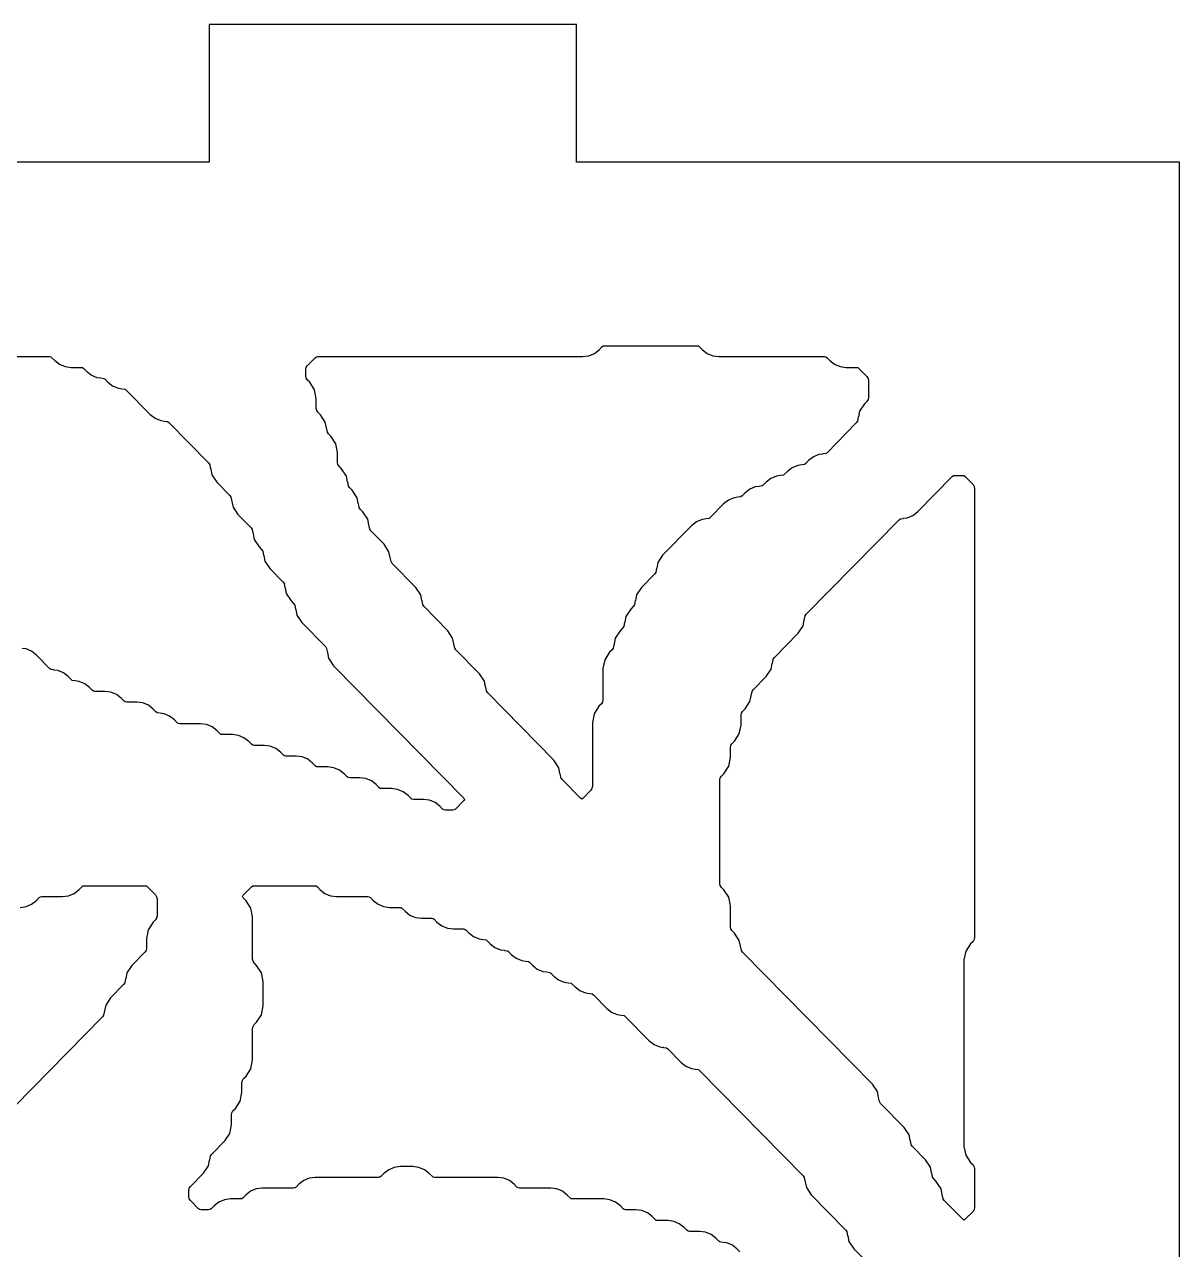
# Model space of a CAD drawing. Header units: millimetres. Extents: x 2 to 65, y 2 to 128.
# Drawn here: x 40.11 to 65.27, y 101.31 to 128 of the extents above; entities that cross this region are included whole.
import ezdxf

# ---------------------------------------------------------------- set-up
doc = ezdxf.new("R2010")
doc.units = ezdxf.units.MM
doc.layers.add('CUT', color=1, linetype='Continuous')

msp = doc.modelspace()

# ---------------------------------------------------------------- linework, layer by layer
at = {"layer": 'CUT'}
for points in [[(52.134, 5), (65.2679, 5), (65.2679, 125), (52.134, 125), (52.134, 128), (44.134, 128), (44.134, 125), (23.134, 125), (23.134, 128), (15.134, 128), (15.134, 125), (2, 125), (2, 5), (15.134, 5), (15.134, 2), (23.134, 2), (23.134, 5), (44.134, 5), (44.134, 2), (52.134, 2)], [(52.7136, 120.9958), (52.745, 121), (54.7599, 121), (54.7913, 120.9958), (54.8163, 120.9764), (54.8773, 120.9142), (54.9814, 120.8331), (55.1031, 120.7821), (55.2339, 120.7647), (57.5349, 120.7647), (57.5663, 120.7605), (57.5912, 120.7411), (57.6523, 120.6789), (57.7564, 120.5979), (57.8781, 120.5468), (58.0089, 120.5294), (58.2286, 120.5294), (58.26, 120.5252), (58.285, 120.5058), (58.4589, 120.3288), (58.4841, 120.2905), (58.493, 120.2454), (58.493, 119.8722), (58.4841, 119.8272), (58.4589, 119.7888), (58.4051, 119.7341), (58.299, 119.573), (58.2745, 119.4488), (58.2711, 119.4494), (58.2529, 119.3566), (58.2276, 119.3182), (57.5912, 118.6707), (57.5663, 118.6512), (57.502, 118.6427), (57.5022, 118.6412), (57.4156, 118.6296), (57.2939, 118.5786), (57.1898, 118.4975), (57.1287, 118.4354), (57.1038, 118.4159), (57.0395, 118.4074), (57.0397, 118.4059), (56.9531, 118.3944), (56.8314, 118.3433), (56.7273, 118.2622), (56.6662, 118.2001), (56.6413, 118.1806), (56.577, 118.1721), (56.5772, 118.1706), (56.4906, 118.1591), (56.3689, 118.108), (56.2648, 118.0269), (56.2037, 117.9648), (56.1788, 117.9454), (56.1145, 117.9368), (56.1147, 117.9353), (56.0281, 117.9238), (55.9064, 117.8727), (55.8023, 117.7916), (55.7413, 117.7295), (55.7163, 117.7101), (55.652, 117.7015), (55.6523, 117.7), (55.5656, 117.6885), (55.4439, 117.6374), (55.3398, 117.5564), (55.0475, 117.2589), (55.0225, 117.2395), (54.9583, 117.2309), (54.9585, 117.2294), (54.8719, 117.2179), (54.7502, 117.1669), (54.6461, 117.0858), (54.0114, 116.44), (53.9053, 116.2789), (53.8809, 116.1546), (53.8775, 116.1553), (53.8592, 116.0625), (53.8339, 116.0241), (53.549, 115.7341), (53.4428, 115.573), (53.4184, 115.4488), (53.415, 115.4494), (53.3967, 115.3566), (53.3714, 115.3182), (53.3177, 115.2635), (53.2116, 115.1024), (53.1871, 114.9782), (53.1837, 114.9788), (53.1655, 114.886), (53.1402, 114.8476), (53.0865, 114.793), (52.9803, 114.6318), (52.9559, 114.5076), (52.9525, 114.5082), (52.9342, 114.4154), (52.9089, 114.377), (52.8552, 114.3224), (52.7491, 114.1612), (52.7118, 113.9719), (52.7118, 113.284), (52.703, 113.2389), (52.6777, 113.2006), (52.624, 113.1459), (52.5178, 112.9848), (52.4806, 112.7954), (52.4806, 111.4016), (52.4717, 111.3566), (52.4464, 111.3182), (52.2772, 111.146), (52.2493, 111.1255), (52.2214, 111.146), (51.821, 111.5535), (51.7957, 111.5919), (51.7774, 111.6847), (51.774, 111.684), (51.7496, 111.8083), (51.6434, 111.9694), (50.2022, 113.4359), (50.177, 113.4742), (50.1587, 113.5671), (50.1553, 113.5664), (50.1309, 113.6906), (50.0247, 113.8518), (49.5085, 114.377), (49.4832, 114.4154), (49.465, 114.5082), (49.4616, 114.5076), (49.4371, 114.6318), (49.331, 114.793), (48.8148, 115.3182), (48.7895, 115.3566), (48.7712, 115.4494), (48.7678, 115.4488), (48.7434, 115.573), (48.6372, 115.7341), (48.121, 116.2594), (48.0958, 116.2977), (48.0775, 116.3906), (48.0741, 116.3899), (48.0497, 116.5142), (47.9435, 116.6753), (47.6585, 116.9653), (47.6333, 117.0036), (47.615, 117.0965), (47.6116, 117.0958), (47.5872, 117.2201), (47.481, 117.3812), (47.4273, 117.4359), (47.402, 117.4742), (47.3838, 117.5671), (47.3804, 117.5664), (47.3559, 117.6906), (47.2498, 117.8518), (47.196, 117.9064), (47.1708, 117.9448), (47.1525, 118.0377), (47.1491, 118.037), (47.1247, 118.1612), (47.0185, 118.3224), (46.9648, 118.377), (46.9395, 118.4154), (46.9307, 118.4605), (46.9307, 118.6778), (46.8934, 118.8671), (46.7873, 119.0283), (46.7335, 119.0829), (46.7083, 119.1213), (46.69, 119.2141), (46.6866, 119.2135), (46.6622, 119.3377), (46.556, 119.4988), (46.5023, 119.5535), (46.477, 119.5919), (46.4682, 119.6369), (46.4682, 119.8543), (46.4309, 120.0436), (46.3248, 120.2047), (46.2711, 120.2594), (46.2458, 120.2977), (46.2369, 120.3428), (46.2369, 120.4807), (46.2458, 120.5258), (46.2711, 120.5641), (46.4449, 120.7411), (46.4699, 120.7605), (46.5013, 120.7647), (52.2709, 120.7647), (52.4017, 120.7821), (52.5234, 120.8331), (52.6275, 120.9142), (52.6886, 120.9764)], [(55.4495, 108.9848), (55.3434, 109.1459), (55.2897, 109.2006), (55.2644, 109.2389), (55.2555, 109.284), (55.2555, 111.5395), (55.2644, 111.5846), (55.2897, 111.623), (55.3434, 111.6776), (55.4495, 111.8388), (55.4868, 112.0281), (55.4868, 112.2454), (55.4956, 112.2905), (55.5209, 112.3288), (55.5746, 112.3835), (55.6808, 112.5446), (55.718, 112.734), (55.718, 112.9513), (55.7269, 112.9964), (55.7522, 113.0347), (55.8059, 113.0894), (55.912, 113.2505), (55.9365, 113.3748), (55.9399, 113.3741), (55.9581, 113.467), (55.9834, 113.5053), (56.2684, 113.7953), (56.3745, 113.9564), (56.399, 114.0807), (56.4024, 114.08), (56.4206, 114.1728), (56.4459, 114.2112), (56.9621, 114.7365), (57.0683, 114.8976), (57.0927, 115.0218), (57.0961, 115.0212), (57.1144, 115.114), (57.1396, 115.1524), (59.1635, 117.2117), (59.1885, 117.2311), (59.2527, 117.2397), (59.2525, 117.2412), (59.3391, 117.2527), (59.4608, 117.3037), (59.5649, 117.3848), (60.3197, 118.1528), (60.3447, 118.1723), (60.3761, 118.1765), (60.5411, 118.1765), (60.5725, 118.1723), (60.5974, 118.1528), (60.7713, 117.9759), (60.7966, 117.9375), (60.8055, 117.8925), (60.8055, 108.1075), (60.7966, 108.0625), (60.7713, 108.0241), (60.7176, 107.9694), (60.6114, 107.8083), (60.5742, 107.619), (60.5742, 103.5575), (60.6114, 103.3682), (60.7176, 103.207), (60.7713, 103.1524), (60.7966, 103.114), (60.8055, 103.0689), (60.8055, 102.2252), (60.7966, 102.1801), (60.7713, 102.1417), (60.6021, 101.9696), (60.5742, 101.949), (60.5463, 101.9696), (60.1459, 102.377), (60.1206, 102.4154), (60.1023, 102.5082), (60.0989, 102.5076), (60.0745, 102.6318), (59.9683, 102.793), (59.9146, 102.8476), (59.8893, 102.886), (59.8711, 102.9788), (59.8677, 102.9782), (59.8432, 103.1024), (59.7371, 103.2635), (59.4521, 103.5535), (59.4268, 103.5919), (59.4086, 103.6847), (59.4052, 103.684), (59.3807, 103.8083), (59.2746, 103.9694), (58.7584, 104.4947), (58.7331, 104.533), (58.7148, 104.6259), (58.7114, 104.6252), (58.687, 104.7495), (58.5808, 104.9106), (55.7522, 107.7888), (55.7269, 107.8272), (55.7086, 107.92), (55.7052, 107.9193), (55.6808, 108.0436), (55.5746, 108.2047), (55.5209, 108.2594), (55.4956, 108.2977), (55.4868, 108.3428), (55.4868, 108.7954)]]:
    msp.add_lwpolyline(points, close=True, dxfattribs=at)
for points in [[(39.2779, 120.7647), (40.6539, 120.7647), (40.6852, 120.7605), (40.7102, 120.7411), (40.7713, 120.6789), (40.8754, 120.5979), (40.9971, 120.5468), (41.1279, 120.5294), (41.3476, 120.5294), (41.379, 120.5252), (41.404, 120.5058), (41.465, 120.4436), (41.5691, 120.3626), (41.6908, 120.3115), (41.7775, 120.3), (41.7773, 120.2985), (41.8415, 120.2899), (41.8665, 120.2705), (41.9275, 120.2084), (42.0316, 120.1273), (42.1533, 120.0762), (42.2399, 120.0647), (42.2397, 120.0632), (42.304, 120.0546), (42.3289, 120.0352), (42.8525, 119.5025), (42.9566, 119.4214), (43.0783, 119.3704), (43.1649, 119.3588), (43.1647, 119.3573), (43.229, 119.3488), (43.2539, 119.3293), (44.1216, 118.4465), (44.1468, 118.4081), (44.1651, 118.3153), (44.1685, 118.316), (44.1929, 118.1917), (44.2991, 118.0306), (44.5841, 117.7406), (44.6093, 117.7023), (44.6276, 117.6094), (44.631, 117.6101), (44.6554, 117.4858), (44.7616, 117.3247), (45.0465, 117.0347), (45.0718, 116.9964), (45.0901, 116.9035), (45.0935, 116.9042), (45.1179, 116.7799), (45.2241, 116.6188), (45.2778, 116.5641), (45.3031, 116.5258), (45.3213, 116.4329), (45.3247, 116.4336), (45.3492, 116.3094), (45.4553, 116.1482), (45.7403, 115.8583), (45.7656, 115.8199), (45.7838, 115.727), (45.7872, 115.7277), (45.8117, 115.6035), (45.9178, 115.4423), (45.9715, 115.3877), (45.9968, 115.3493), (46.0151, 115.2565), (46.0185, 115.2571), (46.0429, 115.1329), (46.1491, 114.9717), (46.6653, 114.4465), (46.6905, 114.4081), (46.7088, 114.3153), (46.7122, 114.316), (46.7366, 114.1917), (46.8428, 114.0306), (49.6783, 111.1454), (49.6982, 111.1176), (49.6783, 111.0899), (49.4976, 110.906), (49.4726, 110.8865), (49.4412, 110.8824), (49.2763, 110.8824), (49.2449, 110.8865), (49.2199, 110.906), (49.1588, 110.9681), (49.0547, 111.0492), (48.933, 111.1002), (48.8022, 111.1176), (48.5825, 111.1176), (48.5511, 111.1218), (48.5262, 111.1413), (48.4651, 111.2034), (48.361, 111.2845), (48.2393, 111.3355), (48.1085, 111.3529), (47.8888, 111.3529), (47.8574, 111.3571), (47.8324, 111.3766), (47.7714, 111.4387), (47.6672, 111.5198), (47.5456, 111.5708), (47.4147, 111.5882), (47.195, 111.5882), (47.1637, 111.5924), (47.1387, 111.6119), (47.0776, 111.674), (46.9735, 111.7551), (46.8518, 111.8061), (46.721, 111.8235), (46.5013, 111.8235), (46.4699, 111.8277), (46.4449, 111.8472), (46.3839, 111.9093), (46.2798, 111.9904), (46.1581, 112.0414), (46.0273, 112.0588), (45.8076, 112.0588), (45.7762, 112.063), (45.7512, 112.0825), (45.6901, 112.1446), (45.586, 112.2257), (45.4643, 112.2767), (45.3335, 112.2941), (45.1138, 112.2941), (45.0824, 112.2983), (45.0575, 112.3177), (44.9964, 112.3799), (44.8923, 112.461), (44.7706, 112.512), (44.6398, 112.5294), (44.4201, 112.5294), (44.3887, 112.5336), (44.3637, 112.553), (44.3027, 112.6152), (44.1985, 112.6963), (44.0769, 112.7473), (43.946, 112.7647), (43.4951, 112.7647), (43.4637, 112.7689), (43.4387, 112.7883), (43.3777, 112.8505), (43.2736, 112.9316), (43.1519, 112.9826), (43.0652, 112.9941), (43.0654, 112.9956), (43.0012, 113.0042), (42.9762, 113.0236), (42.9152, 113.0858), (42.8111, 113.1669), (42.6894, 113.2179), (42.5586, 113.2353), (42.3389, 113.2353), (42.3075, 113.2395), (42.2825, 113.2589), (42.2214, 113.3211), (42.1173, 113.4021), (41.9956, 113.4532), (41.8648, 113.4706), (41.6451, 113.4706), (41.6137, 113.4748), (41.5888, 113.4942), (41.5277, 113.5564), (41.4236, 113.6374), (41.3019, 113.6885), (41.2153, 113.7), (41.2155, 113.7015), (41.1512, 113.7101), (41.1263, 113.7295), (41.0652, 113.7916), (40.9611, 113.8727), (40.8394, 113.9238), (40.7528, 113.9353), (40.753, 113.9368), (40.6887, 113.9454), (40.6638, 113.9648), (40.3715, 114.2622), (40.2674, 114.3433), (40.1457, 114.3944), (40.059, 114.4059)], [(40.0149, 108.7647), (40.1457, 108.7821), (40.2674, 108.8331), (40.3715, 108.9142), (40.4325, 108.9764), (40.4575, 108.9958), (40.4889, 109), (40.9398, 109), (41.0706, 109.0174), (41.1923, 109.0684), (41.2964, 109.1495), (41.3575, 109.2117), (41.3825, 109.2311), (41.4139, 109.2353), (42.7351, 109.2353), (42.7665, 109.2311), (42.7914, 109.2117), (42.9653, 109.0347), (42.9906, 108.9964), (42.9995, 108.9513), (42.9995, 108.5781), (42.9906, 108.533), (42.9653, 108.4947), (42.9116, 108.44), (42.8055, 108.2789), (42.7682, 108.0895), (42.7682, 107.8722), (42.7594, 107.8272), (42.7341, 107.7888), (42.4491, 107.4988), (42.343, 107.3377), (42.3185, 107.2135), (42.3151, 107.2141), (42.2969, 107.1213), (42.2716, 107.0829), (41.9866, 106.793), (41.8805, 106.6318), (41.856, 106.5076), (41.8526, 106.5082), (41.8344, 106.4154), (41.8091, 106.377), (38.7492, 103.2635)], [(55.6948, 101.2589), (55.6337, 101.3211), (55.5296, 101.4021), (55.4079, 101.4532), (55.3213, 101.4647), (55.3215, 101.4662), (55.2573, 101.4748), (55.2323, 101.4942), (55.1712, 101.5564), (55.0671, 101.6374), (54.9454, 101.6885), (54.8146, 101.7059), (54.5949, 101.7059), (54.5635, 101.7101), (54.5386, 101.7295), (54.4775, 101.7916), (54.3734, 101.8727), (54.2517, 101.9238), (54.1209, 101.9412), (53.9012, 101.9412), (53.8698, 101.9454), (53.8448, 101.9648), (53.7838, 102.0269), (53.6797, 102.108), (53.558, 102.1591), (53.4272, 102.1765), (53.2075, 102.1765), (53.1761, 102.1806), (53.1511, 102.2001), (53.09, 102.2622), (52.9859, 102.3433), (52.8642, 102.3944), (52.7334, 102.4118), (52.0512, 102.4118), (52.0198, 102.4159), (51.9949, 102.4354), (51.9338, 102.4975), (51.8297, 102.5786), (51.708, 102.6296), (51.5772, 102.6471), (50.895, 102.6471), (50.8636, 102.6512), (50.8386, 102.6707), (50.7776, 102.7328), (50.6735, 102.8139), (50.5518, 102.8649), (50.421, 102.8824), (49.045, 102.8824), (49.0136, 102.8865), (48.9887, 102.906), (48.9276, 102.9681), (48.8235, 103.0492), (48.7018, 103.1002), (48.571, 103.1176), (48.2965, 103.1176), (48.1657, 103.1002), (48.044, 103.0492), (47.9399, 102.9681), (47.8789, 102.906), (47.8539, 102.8865), (47.8225, 102.8824), (46.4466, 102.8824), (46.3158, 102.8649), (46.1941, 102.8139), (46.09, 102.7328), (46.0289, 102.6707), (46.0039, 102.6512), (45.9725, 102.6471), (45.2903, 102.6471), (45.1595, 102.6296), (45.0378, 102.5786), (44.9337, 102.4975), (44.8727, 102.4354), (44.8477, 102.4159), (44.8163, 102.4118), (44.5966, 102.4118), (44.4658, 102.3944), (44.3441, 102.3433), (44.24, 102.2622), (44.1789, 102.2001), (44.1539, 102.1806), (44.1226, 102.1765), (43.9576, 102.1765), (43.9262, 102.1806), (43.9012, 102.2001), (43.7273, 102.377), (43.7021, 102.4154), (43.6932, 102.4605), (43.6932, 102.5984), (43.7021, 102.6434), (43.7273, 102.6818), (44.0123, 102.9717), (44.1185, 103.1329), (44.1429, 103.2571), (44.1463, 103.2565), (44.1646, 103.3493), (44.1898, 103.3877), (44.4748, 103.6776), (44.581, 103.8388), (44.6182, 104.0281), (44.6182, 104.2454), (44.6271, 104.2905), (44.6523, 104.3288), (44.706, 104.3835), (44.8122, 104.5446), (44.8494, 104.734), (44.8494, 104.9513), (44.8583, 104.9964), (44.8836, 105.0347), (44.9373, 105.0894), (45.0434, 105.2505), (45.0807, 105.4399), (45.0807, 106.1278), (45.0895, 106.1728), (45.1148, 106.2112), (45.1685, 106.2659), (45.2747, 106.427), (45.3119, 106.6163), (45.3119, 107.1484), (45.2747, 107.3377), (45.1685, 107.4988), (45.1148, 107.5535), (45.0895, 107.5919), (45.0807, 107.6369), (45.0807, 108.5601), (45.0434, 108.7495), (44.9373, 108.9106), (44.8767, 108.9722), (44.8568, 109), (44.8767, 109.0278), (45.0575, 109.2117), (45.0824, 109.2311), (45.1138, 109.2353), (46.435, 109.2353), (46.4664, 109.2311), (46.4914, 109.2117), (46.5525, 109.1495), (46.6566, 109.0684), (46.7783, 109.0174), (46.9091, 109), (47.5913, 109), (47.6226, 108.9958), (47.6476, 108.9764), (47.7087, 108.9142), (47.8128, 108.8331), (47.9345, 108.7821), (48.0653, 108.7647), (48.285, 108.7647), (48.3164, 108.7605), (48.3414, 108.7411), (48.4024, 108.6789), (48.5065, 108.5979), (48.6282, 108.5468), (48.759, 108.5294), (48.9787, 108.5294), (49.0101, 108.5252), (49.0351, 108.5058), (49.0962, 108.4436), (49.2003, 108.3626), (49.322, 108.3115), (49.4528, 108.2941), (49.6725, 108.2941), (49.7039, 108.2899), (49.7288, 108.2705), (49.7899, 108.2084), (49.894, 108.1273), (50.0157, 108.0762), (50.1023, 108.0647), (50.1021, 108.0632), (50.1664, 108.0546), (50.1913, 108.0352), (50.2524, 107.9731), (50.3565, 107.892), (50.4782, 107.8409), (50.5648, 107.8294), (50.5646, 107.8279), (50.6289, 107.8194), (50.6538, 107.7999), (50.7149, 107.7378), (50.819, 107.6567), (50.9407, 107.6056), (51.0273, 107.5941), (51.0271, 107.5926), (51.0913, 107.5841), (51.1163, 107.5646), (51.1774, 107.5025), (51.2815, 107.4214), (51.4032, 107.3704), (51.4898, 107.3588), (51.4896, 107.3573), (51.5538, 107.3488), (51.5788, 107.3293), (51.6399, 107.2672), (51.744, 107.1861), (51.8657, 107.1351), (51.9523, 107.1235), (51.9521, 107.122), (52.0163, 107.1135), (52.0413, 107.094), (52.1024, 107.0319), (52.2065, 106.9508), (52.3282, 106.8998), (52.4148, 106.8882), (52.4146, 106.8867), (52.4788, 106.8782), (52.5038, 106.8587), (52.7961, 106.5613), (52.9002, 106.4802), (53.0219, 106.4292), (53.1085, 106.4176), (53.1083, 106.4161), (53.1726, 106.4076), (53.1975, 106.3881), (53.7211, 105.8554), (53.8252, 105.7743), (53.9469, 105.7233), (54.0335, 105.7118), (54.0333, 105.7103), (54.0976, 105.7017), (54.1225, 105.6823), (54.4148, 105.3848), (54.5189, 105.3037), (54.6406, 105.2527), (54.7273, 105.2412), (54.7271, 105.2397), (54.7913, 105.2311), (54.8163, 105.2117), (57.0714, 102.9171), (57.0966, 102.8787), (57.1149, 102.7859), (57.1183, 102.7865), (57.1427, 102.6623), (57.2489, 102.5012), (57.9964, 101.7406), (58.0216, 101.7023), (58.0399, 101.6094), (58.0433, 101.6101), (58.0677, 101.4858), (58.1739, 101.3247), (58.6901, 100.7994)]]:
    msp.add_lwpolyline(points, dxfattribs=at)

doc.saveas('drawing.dxf')
